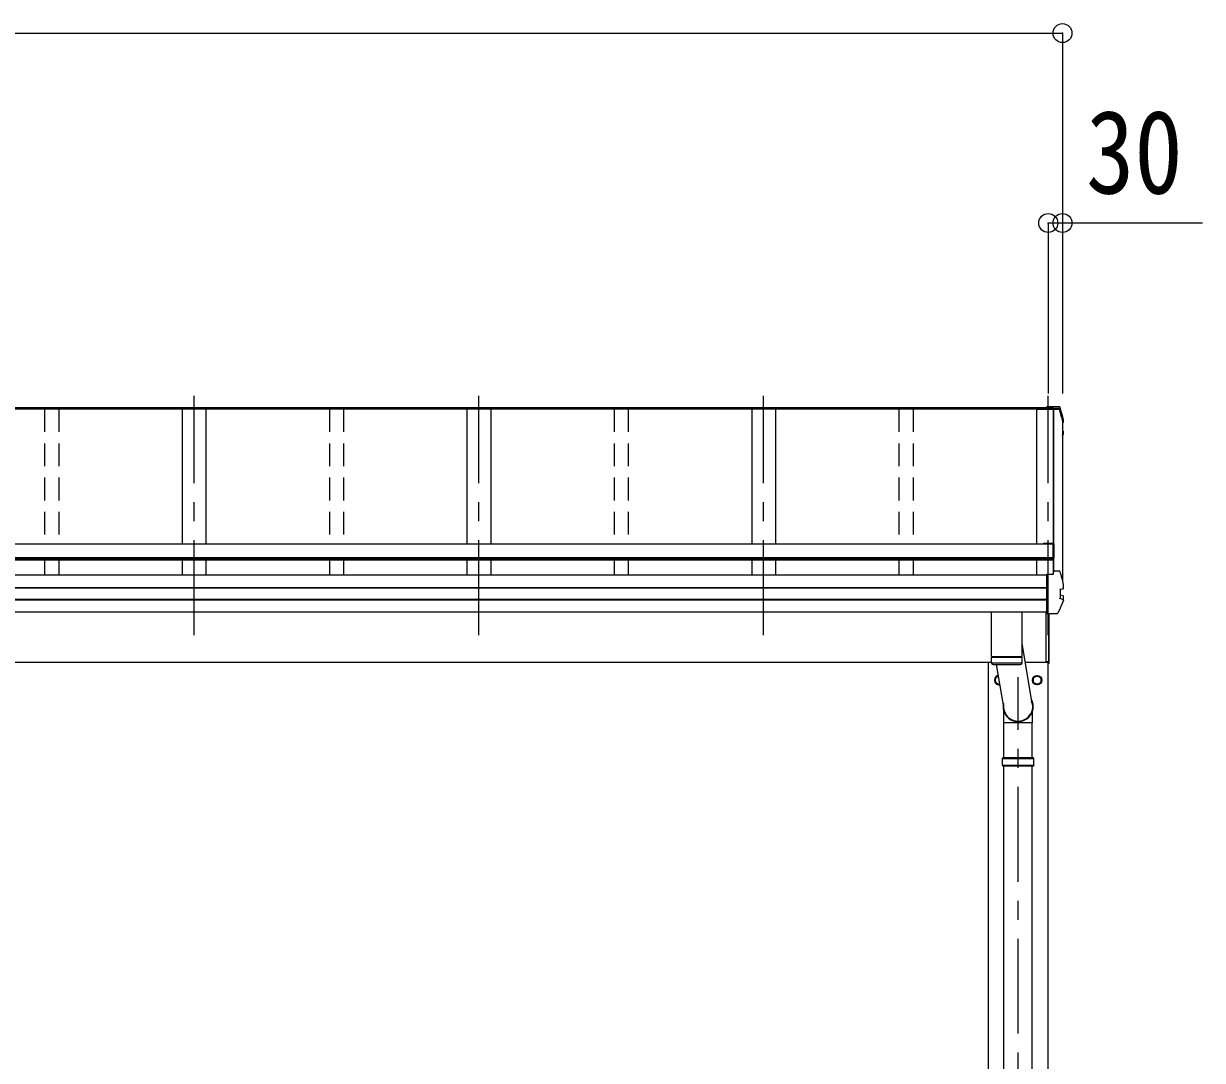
# Model space of a CAD drawing. Units: millimetres at full size, sheet at 1:40; details may follow other scales. Extents: x -11243 to 11243, y -7760 to 7760.
# Drawn here: x -4321 to -1837, y -2462 to -278 of the extents above; entities that cross this region are included whole.
import ezdxf
from ezdxf.enums import TextEntityAlignment as Align

# ---------------------------------------------------------------- set-up
doc = ezdxf.new("R2010")
doc.units = ezdxf.units.MM
doc.header["$LTSCALE"] = 40
doc.header["$PDMODE"] = 32
doc.header["$PDSIZE"] = 40
doc.linetypes.add('CHAIN1', pattern=[8, 5, -1, 1, -1])
doc.linetypes.add('DASHED1', pattern=[1.8, 1.2, -0.6])
doc.layers.add('0-3_ELV2', color=7, linetype='Continuous', lineweight=9)
doc.layers.add('0-6_OTH_LINE', color=6, linetype='Continuous', lineweight=9)
doc.styles.add('ＭＳ ゴシック', font='')
doc.styles.get('ＭＳ ゴシック').set_extended_font_data('MS Gothic')

msp = doc.modelspace()

# ---------------------------------------------------------------- linework, layer by layer
at = {"layer": '0-3_ELV2', "color": 6}
for p, q in [((-2131.76, -298.27), (-2131.76, -1057.27)), ((-2161.76, -698.27), (-2161.76, -1057.27)), ((-2131.76, -698.27), (-2131.76, -1057.27)), ((-1836.88, -698.27), (-2131.76, -698.27))]:
    msp.add_line(p, q, dxfattribs=at)
at = {"layer": '0-3_ELV2', "color": 5, "linetype": 'CHAIN1'}
for p, q in [((-3961.76, -1566.1), (-3961.76, -1061.92)), ((-3361.76, -1566.1), (-3361.76, -1061.92)), ((-2761.76, -1566.1), (-2761.76, -1061.92)), ((-2161.76, -1566.1), (-2161.76, -1061.92)), ((-2225.26, -4645.62), (-2225.26, -1655.07))]:
    msp.add_line(p, q, dxfattribs=at)
at = {"layer": '0-3_ELV2', "color": 4}
for p, q in [((-2161.76, -1089.54), (-6961.76, -1089.54)), ((-2161.76, -1090.44), (-6961.76, -1090.44)), ((-2164.76, -1087.27), (-6958.76, -1087.27)), ((-3986.76, -1090.36), (-3986.76, -1374.63)), ((-3936.76, -1090.36), (-3936.76, -1374.63)), ((-3386.76, -1090.36), (-3386.76, -1374.63)), ((-3336.76, -1090.36), (-3336.76, -1374.63)), ((-2786.76, -1090.36), (-2786.76, -1374.63)), ((-2736.76, -1090.36), (-2736.76, -1374.63)), ((-2186.76, -1090.36), (-2186.76, -1374.63)), ((-2186.76, -1090.45), (-2138.32, -1090.45)), ((-2139.75, -1085.19), (-2164.76, -1085.19)), ((-2164.76, -1089.54), (-2164.76, -1085.19)), ((-2164.76, -1087.72), (-2150.56, -1087.72)), ((-2161.76, -1090.21), (-2150.93, -1090.21)), ((-2151.46, -1090.45), (-2151.46, -1437.74)), ((-2150.56, -1087.72), (-2150.93, -1090.21)), ((-2150.86, -1090.45), (-2150.86, -1433.79)), ((-2150.56, -1088.81), (-2150.78, -1090.3)), ((-2150.78, -1090.3), (-2150.78, -1089.95)), ((-2150.78, -1090.3), (-2138.36, -1090.3)), ((-2150.56, -1088.81), (-2150.56, -1087.72)), ((-2138.51, -1088.81), (-2150.56, -1088.81)), ((-2139.75, -1085.2), (-2139.75, -1085.19)), ((-2139.75, -1085.19), (-2139.75, -1085.19)), ((-2131.76, -1113.82), (-2131.76, -1450.59)), ((-2131.76, -1116.77), (-2131.07, -1116.63)), ((-2131.76, -1117.11), (-2130.99, -1116.97)), ((-2129.44, -1117.12), (-2129.44, -1113.07)), ((-2130.49, -1118.39), (-2131.76, -1118.64)), ((-2131.76, -1136.52), (-2130.92, -1136.63)), ((-2131.76, -1140.62), (-2130.39, -1140.88)), ((-2131.76, -1142.14), (-2130.92, -1142.3)), ((-2130.92, -1136.63), (-2130.92, -1136.63)), ((-2129.34, -1142.15), (-2129.34, -1138.09)), ((-2151.66, -1374.76), (-6971.86, -1374.76)), ((-2171.66, -1372.6), (-2151.66, -1372.6)), ((-2171.66, -1372.6), (-2171.66, -1374.76)), ((-2171.66, -1374.14), (-2151.66, -1374.14)), ((-2151.66, -1408.65), (-2151.66, -1374.14)), ((-2149.66, -1374.6), (-2149.66, -1404.06)), ((-2151.66, -1403.79), (-6971.86, -1403.79)), ((-2151.66, -1405.54), (-6971.86, -1405.54)), ((-2151.66, -1408.65), (-6971.86, -1408.65)), ((-3986.76, -1408.65), (-3986.76, -1440.27)), ((-3936.76, -1408.65), (-3936.76, -1440.27)), ((-3386.76, -1408.65), (-3386.76, -1440.27)), ((-3336.76, -1408.65), (-3336.76, -1440.27)), ((-2786.76, -1408.65), (-2786.76, -1440.27)), ((-2736.76, -1408.65), (-2736.76, -1440.27)), ((-2186.76, -1408.65), (-2186.76, -1440.13)), ((-2151.66, -1404.06), (-2149.66, -1404.06)), ((-2164.76, -1440.27), (-6958.76, -1440.27)), ((-2164.76, -1438.41), (-2164.76, -1438.09)), ((-2164.76, -1439.71), (-2164.76, -1438.41)), ((-2164.76, -1519.64), (-2164.76, -1439.71)), ((-2151.51, -1438.09), (-2150.78, -1433.31)), ((-2151.49, -1438.09), (-2150.93, -1434.41)), ((-2150.93, -1438.09), (-2150.93, -1434.41)), ((-2150.78, -1432.96), (-2150.56, -1431.47)), ((-2150.78, -1432.96), (-2150.78, -1433.31)), ((-2138.51, -1431.47), (-2150.56, -1431.47)), ((-2129.44, -1467.17), (-2129.44, -1459.78)), ((-2164.76, -1466.79), (-6958.76, -1466.79)), ((-2164.76, -1467.68), (-6958.76, -1467.68)), ((-2137.32, -1469.41), (-2137.33, -1469.41)), ((-2137.33, -1489.23), (-2137.32, -1489.23)), ((-2137.32, -1469.41), (-2131.07, -1468.64)), ((-2130.92, -1490.92), (-2137.32, -1489.23)), ((-2136.76, -1469.54), (-2136.76, -1488.76)), ((-2130.39, -1483.54), (-2136.35, -1482.38)), ((-2131.07, -1468.64), (-2131.07, -1468.64)), ((-2129.34, -1492.21), (-2129.34, -1484.81)), ((-2164.76, -1490.91), (-6958.76, -1490.91)), ((-2164.76, -1492.83), (-6958.76, -1492.83)), ((-2130.92, -1490.92), (-2130.92, -1490.92)), ((-2164.76, -1517.87), (-6958.76, -1517.87)), ((-2166.76, -1517.87), (-2166.76, -1622.7)), ((-2164.76, -1520.51), (-2164.76, -1519.64)), ((-2164.76, -1520.51), (-2144.11, -1520.51)), ((-2160.26, -1625.1), (-2160.26, -1520.51)), ((-2159.76, -1624.7), (-2159.76, -1520.51)), ((-2281.05, -1624.1), (-6961.76, -1624.1)), ((-2287.76, -4479.1), (-2287.76, -1624.1)), ((-2161.76, -1624.1), (-2210.52, -1624.1)), ((-2161.76, -1622.7), (-2166.76, -1622.7)), ((-2162.76, -1624.1), (-2162.76, -4479.1)), ((-2161.76, -1625.2), (-2161.76, -1622.7)), ((-2160.26, -1625.1), (-2160.26, -1625.1)), ((-2160.26, -1625.1), (-2160.25, -1625.17)), ((-2273.85, -1660.85), (-2273.75, -1660.85)), ((-2273.85, -1661.35), (-2273.75, -1661.35)), ((-2193.85, -1660.85), (-2193.75, -1660.85)), ((-2193.85, -1661.35), (-2193.75, -1661.35))]:
    msp.add_line(p, q, dxfattribs=at)
at = {"layer": '0-3_ELV2', "color": 4, "linetype": 'DASHED1'}
for p, q in [((-4276.76, -1090.36), (-4276.76, -1374.76)), ((-4246.76, -1090.36), (-4246.76, -1374.76)), ((-3676.76, -1090.36), (-3676.76, -1374.76)), ((-3646.76, -1090.36), (-3646.76, -1374.76)), ((-3076.76, -1090.36), (-3076.76, -1374.76)), ((-3046.76, -1090.36), (-3046.76, -1374.76)), ((-2476.76, -1090.36), (-2476.76, -1374.76)), ((-2446.76, -1090.36), (-2446.76, -1374.76)), ((-4276.76, -1408.65), (-4276.76, -1440.27)), ((-4246.76, -1408.65), (-4246.76, -1440.27)), ((-3676.76, -1408.65), (-3676.76, -1440.27)), ((-3646.76, -1408.65), (-3646.76, -1440.27)), ((-3076.76, -1408.65), (-3076.76, -1440.27)), ((-3046.76, -1408.65), (-3046.76, -1440.27)), ((-2476.76, -1408.65), (-2476.76, -1440.27)), ((-2446.76, -1408.65), (-2446.76, -1440.27))]:
    msp.add_line(p, q, dxfattribs=at)
at = {"layer": '0-3_ELV2'}
for p, q in [((-2281.26, -1611.41), (-2281.26, -1517.87)), ((-2217.26, -1517.87), (-2217.26, -1611.41)), ((-2217.26, -1584.22), (-2196.82, -1705.27)), ((-2281.26, -1611.41), (-2217.26, -1611.41)), ((-2281.26, -1612.41), (-2217.26, -1612.41)), ((-2281.03, -1625.46), (-2281.26, -1612.41)), ((-2276.76, -1611.41), (-2276.74, -1612.41)), ((-2221.76, -1611.41), (-2221.77, -1612.41)), ((-2217.26, -1612.41), (-2217.48, -1625.46)), ((-2217.48, -1625.41), (-2281.03, -1625.41)), ((-2278.03, -1628.41), (-2220.49, -1628.41)), ((-2255.9, -1713.88), (-2270.97, -1628.41)), ((-2195.11, -1750.82), (-2195.11, -1727.02)), ((-2255.11, -1824.1), (-2255.11, -1750.82)), ((-2227.94, -1751.16), (-2229.07, -1748.05)), ((-2222.34, -1750.53), (-2228.17, -1750.53)), ((-2222.57, -1751.16), (-2227.94, -1751.16)), ((-2222.57, -1751.16), (-2221.44, -1748.05)), ((-2195.11, -1750.82), (-2222.45, -1750.82)), ((-2195.41, -1824.1), (-2195.41, -1750.82)), ((-2258.25, -1826.1), (-2257.25, -1824.1)), ((-2258.25, -1826.1), (-2192.26, -1826.1)), ((-2258.25, -1840.1), (-2258.25, -1826.1)), ((-2257.25, -1824.1), (-2193.26, -1824.1)), ((-2192.26, -1826.1), (-2193.26, -1824.1)), ((-2192.26, -1840.1), (-2192.26, -1826.1)), ((-2258.25, -1840.1), (-2192.26, -1840.1)), ((-2258.25, -1840.1), (-2257.25, -1842.1)), ((-2193.26, -1842.1), (-2257.25, -1842.1)), ((-2255.11, -2731.6), (-2255.11, -1842.1)), ((-2195.41, -2731.6), (-2195.41, -1842.1)), ((-2192.26, -1840.1), (-2193.26, -1842.1))]:
    msp.add_line(p, q, dxfattribs=at)
at = {"layer": '0-3_ELV2', "color": 4}
for points in [[(-2164.76, -1089.22), (-2161.76, -1089.22), (-2161.76, -1090.22)], [(-2136.89, -1086.46), (-2137.01, -1086.17), (-2137.19, -1085.91), (-2137.41, -1085.68), (-2137.66, -1085.5), (-2137.94, -1085.37), (-2138.2, -1085.29), (-2138.44, -1085.25), (-2138.67, -1085.22), (-2138.92, -1085.21), (-2139.21, -1085.2), (-2139.52, -1085.19), (-2139.83, -1085.19)], [(-2129.48, -1112.76), (-2131.8, -1103.91), (-2134.26, -1095.14), (-2136.89, -1086.48)], [(-2129.48, -1112.76), (-2129.44, -1113.02), (-2129.44, -1113.07)], [(-2131.76, -1148.35), (-2130.84, -1146.12), (-2129.43, -1142.63)], [(-2164.76, -1438.09), (-2150.56, -1438.09), (-2150.56, -1431.47)], [(-2129.48, -1459.47), (-2129.44, -1459.73), (-2129.44, -1459.78)], [(-2137.33, -1469.41), (-2137.41, -1469.44), (-2137.48, -1469.49), (-2137.54, -1469.57), (-2137.59, -1469.66), (-2137.62, -1469.77), (-2137.63, -1469.89)], [(-2137.33, -1489.23), (-2137.41, -1489.19), (-2137.48, -1489.13), (-2137.54, -1489.04), (-2137.59, -1488.94), (-2137.62, -1488.83), (-2137.63, -1488.71)], [(-2136.76, -1469.54), (-2136.74, -1469.43), (-2136.71, -1469.34)], [(-2131.07, -1468.64), (-2130.84, -1468.57), (-2130.63, -1468.42), (-2130.47, -1468.2), (-2130.35, -1467.93), (-2130.28, -1467.62), (-2130.27, -1467.29), (-2130.32, -1466.96)], [(-2130.99, -1468.62), (-2130.71, -1468.55), (-2130.46, -1468.47), (-2130.23, -1468.38), (-2129.95, -1468.2), (-2129.69, -1467.93), (-2129.51, -1467.59), (-2129.46, -1467.21)], [(-2129.44, -1467.21), (-2129.44, -1467.11), (-2129.48, -1466.86)], [(-2129.43, -1492.69), (-2132.29, -1499.5), (-2135.23, -1506.24), (-2138.27, -1512.88), (-2141.4, -1519.45)], [(-2130.24, -1492.9), (-2130.15, -1492.57), (-2130.12, -1492.22), (-2130.17, -1491.86), (-2130.28, -1491.53), (-2130.45, -1491.24), (-2130.67, -1491.04), (-2130.92, -1490.92)], [(-2129.45, -1492.7), (-2129.37, -1492.54), (-2129.34, -1492.37), (-2129.34, -1492.19)], [(-2144.09, -1520.51), (-2143.71, -1520.51), (-2143.36, -1520.5), (-2143.05, -1520.48), (-2142.77, -1520.44), (-2142.46, -1520.37), (-2142.13, -1520.23), (-2141.82, -1520.01), (-2141.56, -1519.73), (-2141.38, -1519.4)], [(-2160.25, -1625.2), (-2160.26, -1625.2), (-2161.76, -1625.2)], [(-2160.25, -1625.17), (-2160.25, -1625.2), (-2160.25, -1625.2)], [(-2263.64, -1669.98), (-2265.26, -1670.92), (-2273.76, -1666.01), (-2273.76, -1656.19), (-2266.78, -1652.17)]]:
    msp.add_lwpolyline(points, dxfattribs=at)
msp.add_lwpolyline([(-2185.26, -1651.29), (-2176.76, -1656.19), (-2176.76, -1666.01), (-2185.26, -1670.92), (-2193.76, -1666.01), (-2193.76, -1656.19)], close=True, dxfattribs=at)
at = {"layer": '0-3_ELV2'}
msp.add_lwpolyline([(-2228.06, -1750.82), (-2255.41, -1750.82), (-2255.41, -1727.02)], dxfattribs=at)
at = {"layer": '0-3_ELV2', "color": 4}
for radius in [10, 8.5]:
    msp.add_circle((-2185.26, -1661.1), radius, dxfattribs=at)
for centre, radius, start, end in [((-2138.51, -1090.51), 1.7, 17.09071, 90.04324), ((-2614.77, -1236.47), 498.32, 13.87531, 17.05651), ((-2614.76, -1236.47), 499.82, 13.85121, 17.03953), ((-2130.74, -1117.12), 1.3, 280.89642, 13.7954), ((-2594.08, -957.24), 498.64, 337.99835, 338.21754), ((-2594.08, -957.59), 498.64, 337.99835, 338.25759), ((-2130.64, -1142.15), 1.3, 338.33785, 79.1132), ((-2130.64, -1138.09), 1.3, 0.0377, 79.0995), ((-2151.66, -1374.6), 2, 0, 90), ((-2138.51, -1433.17), 1.7, 17.09071, 90.04324), ((-2614.76, -1579.13), 499.82, 13.85121, 17.03953), ((-2136.26, -1481.89), 0.499, 180.05239, 259.08482), ((-2130.64, -1484.81), 1.3, 0.0377, 79.0995), ((-2172.4, -1610.03), 12.15, 359.0404, 0.9596), ((-2160.26, -1624.7), 0.5, 270.5, 0), ((-2265.26, -1661.1), 10, 99.72185, 280.27854), ((-2265.26, -1661.1), 8.6, 171.25399, 178.33419), ((-2265.26, -1661.1), 8.6, 181.66581, 188.74601), ((-2265.26, -1661.1), 8.5, 99.67273, 280.32766), ((-2265.26, -1661.1), 8.6, 111.25399, 128.74601), ((-2185.26, -1661.1), 8.6, 171.25399, 178.33419), ((-2185.26, -1661.1), 8.6, 181.66581, 188.74601), ((-2185.26, -1661.1), 8.6, 111.25399, 128.74601), ((-2185.26, -1661.1), 8.6, 51.25399, 68.74601), ((-2185.26, -1661.1), 8.6, 351.25399, 8.74601), ((-2265.26, -1661.1), 8.6, 231.25399, 248.74601), ((-2185.26, -1661.1), 8.6, 231.25399, 248.74601), ((-2185.26, -1661.1), 8.6, 291.25399, 308.74601)]:
    msp.add_arc(centre, radius, start, end, dxfattribs=at)
at = {"layer": '0-3_ELV2'}
for centre, start, end in [((-2278.03, -1625.41), 181, 270), ((-2220.48, -1625.41), 269.95168, 359)]:
    msp.add_arc(centre, 3, start, end, dxfattribs=at)
for major_axis, ratio, start_param, end_param in [((31.85, 0), 0.984694, 2.9335503, 6.7858594), ((30.8, 0), 0.983336, 3.0411421, 6.6778673)]:
    msp.add_ellipse((-2225.26, -1716.92), major_axis=major_axis, ratio=ratio, start_param=start_param, end_param=end_param, dxfattribs=at)
at = {"layer": '0-3_ELV2', "color": 6}
for p in [(-2131.76, -298.27), (-2161.76, -698.27), (-2131.76, -698.27)]:
    msp.add_point(p, dxfattribs=at)
at = {"layer": '0-6_OTH_LINE'}
for p, q in [((-6991.76, -298.27), (-2131.76, -298.27)), ((-2131.76, -698.27), (-2161.76, -698.27))]:
    msp.add_line(p, q, dxfattribs=at)

# ---------------------------------------------------------------- texts
at = {"layer": '0-3_ELV2', "style": 'ＭＳ ゴシック', "width": 0.85}
msp.add_text('30', height=176, dxfattribs=at).set_placement((-2082.06, -689.06), align=Align.BOTTOM_LEFT)

doc.saveas('drawing.dxf')
